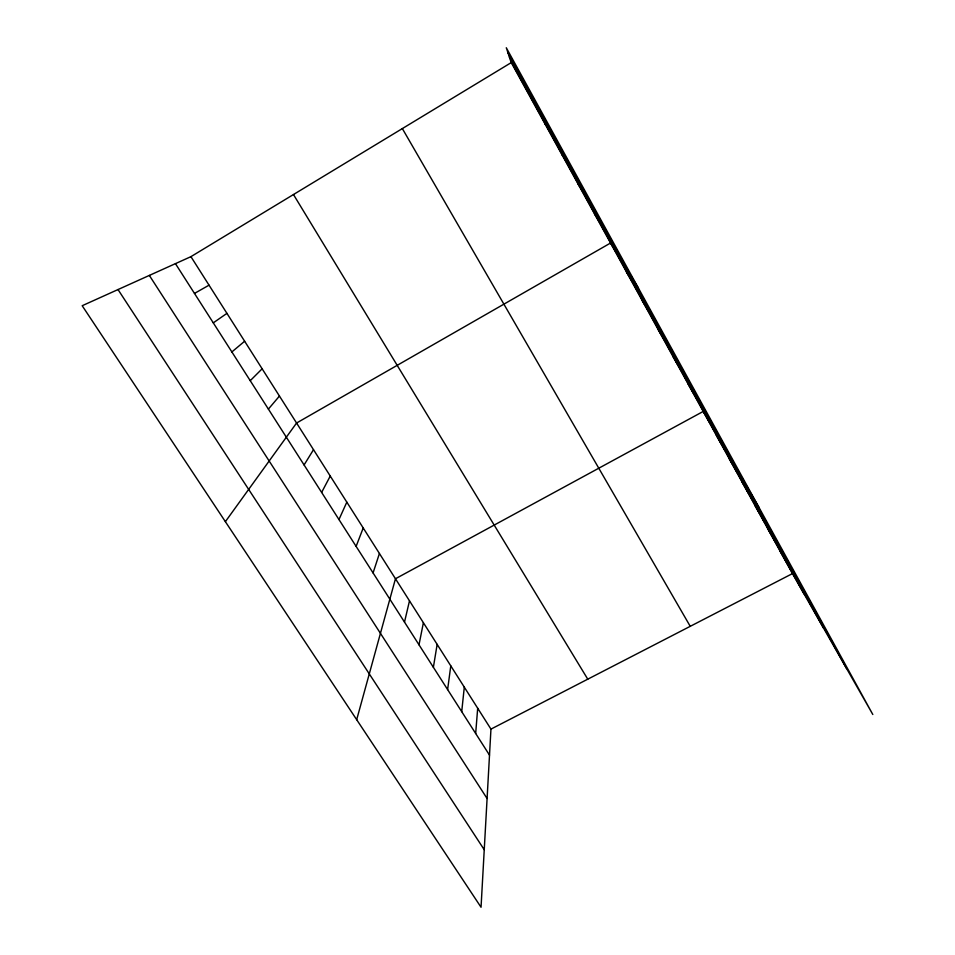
<?xml version="1.0" encoding="UTF-8"?>
<svg xmlns="http://www.w3.org/2000/svg" width="955" height="955" viewBox="0 0 955 955"><rect width="100%" height="100%" fill="white"/><g stroke="black" fill="none" stroke-linecap="round" stroke-linejoin="round"><path stroke-width="1.43" d="M190.928 256.656L490.954 729.119L481.045 907.25L82.19 305.719L190.928 256.656L511.259 62.6L506.293 47.75L872.81 714.495L792.459 573.597L511.259 62.6M475.674 733.488L477.691 708.228M461.719 711.642L464.297 687.146M447.62 689.582L450.784 665.874M433.379 667.306L437.151 644.386M419.006 644.816L423.387 622.72M404.502 622.099L409.492 600.838M356.681 719.688L395.466 578.754L703.226 411.438L759.106 507.666M373.071 572.928L379.421 553.494M356.12 546.391L363.21 527.96M338.965 519.556L346.82 502.151M321.632 492.41L330.251 476.056M304.084 464.954L313.503 449.686M225.38 521.657L296.575 423.017L610.543 243.024L638.489 288.243M268.391 409.098L279.445 396.062M250.234 380.687L262.136 368.797M231.874 351.941L244.635 341.233M213.287 322.85L226.932 313.359M194.474 293.424L209.026 285.175M490.954 729.119L792.459 573.597M545.138 124.15L546.069 125.045M561.779 154.4L563.498 156.716M578.217 184.279L580.712 188.004M118.014 289.556L484.245 849.747M149.338 275.422L487.098 798.523M175.445 263.64L489.509 755.142M594.476 213.825L597.711 218.91M293.472 194.534L587.767 679.184M626.432 271.9L631.112 279.612M642.142 300.431L647.526 309.432M657.673 328.651L663.725 338.894M673.024 356.561L679.745 368.009M688.209 384.149L695.586 396.779M716.346 435.277L724.905 450.068M402.342 128.579L690.238 626.325M729.345 458.889L738.43 474.659M742.214 482.275L751.824 498.999M754.951 505.434L765.086 523.101M767.581 528.378L778.218 546.952M780.08 551.095L791.206 570.577M507.941 52.692L846.655 668.643M509.373 56.966L823.544 628.092M510.555 60.511L804.074 593.962"/></g></svg>
